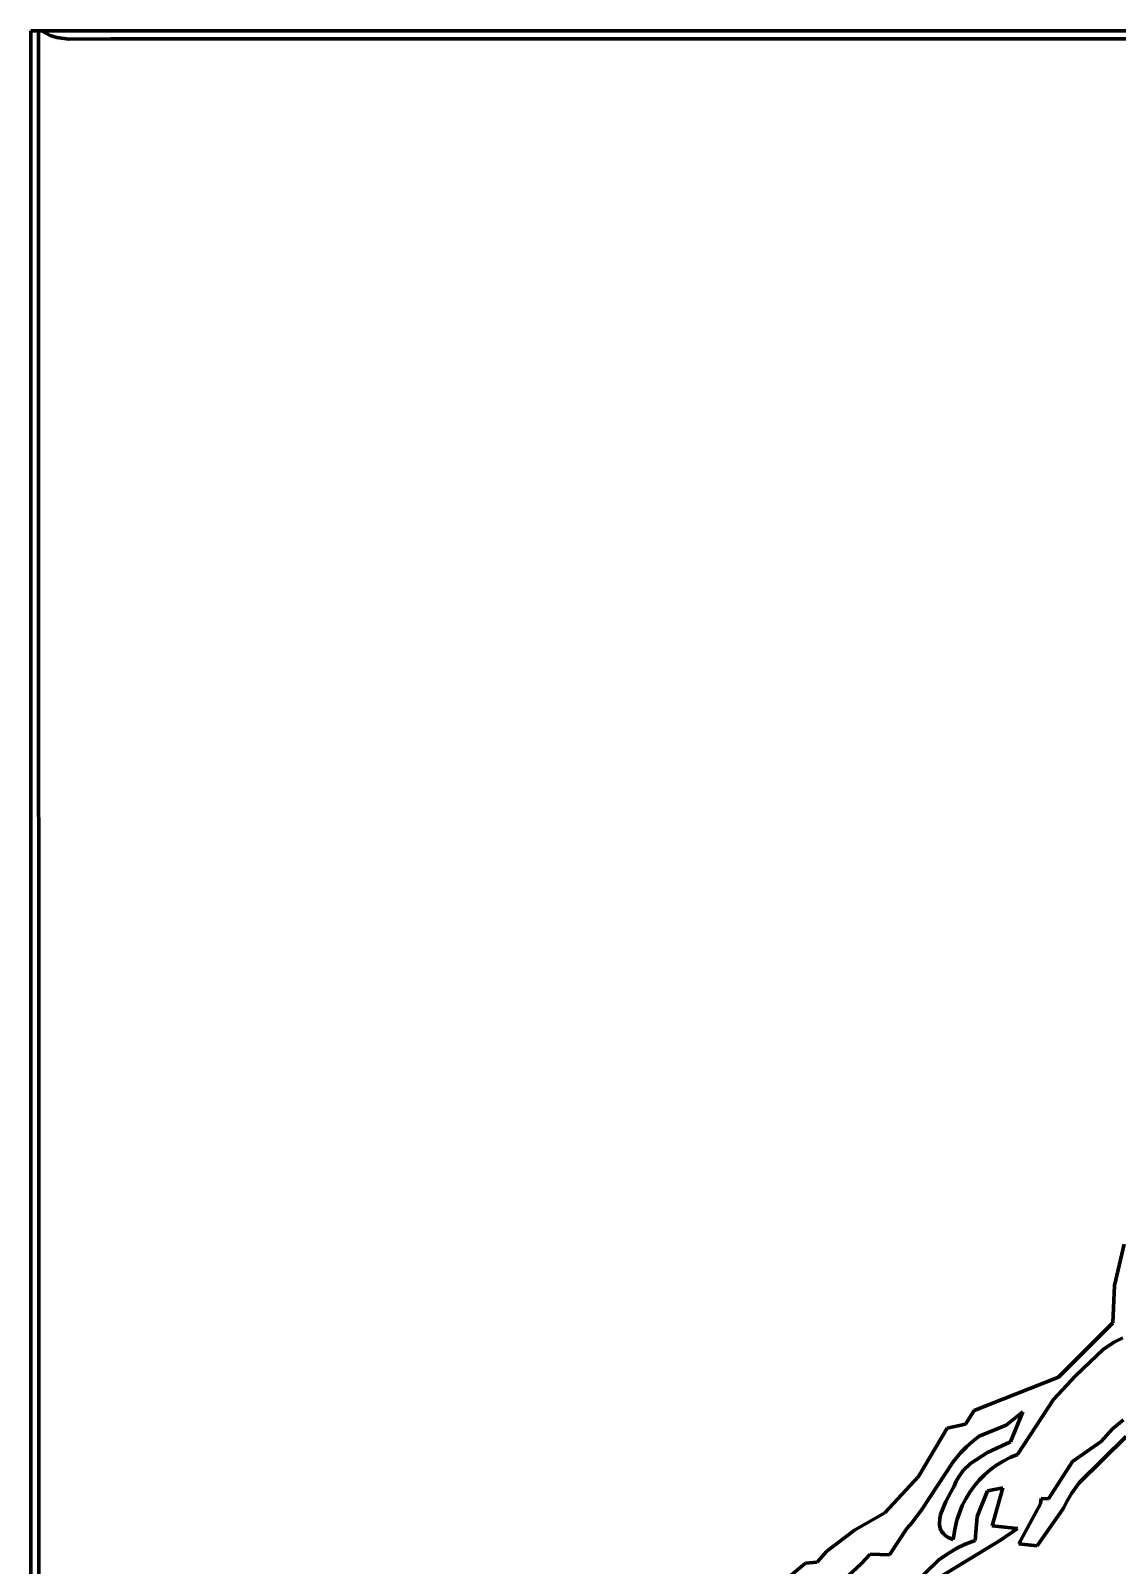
# Model space of a CAD drawing. Header units: millimetres. Extents: x 0 to 7.9, y 0 to 11.
# Drawn here: x 0 to 1.876, y 8.378 to 11.028 of the extents above; entities that cross this region are included whole.
import ezdxf

# ---------------------------------------------------------------- set-up
doc = ezdxf.new("R2010")
doc.units = ezdxf.units.MM
doc.layers.add('color#020202ff', color=7, linetype='CONTINUOUS', lineweight=100)
doc.layers.add('color#ffffffff', color=7, linetype='CONTINUOUS', lineweight=100)

msp = doc.modelspace()

# ---------------------------------------------------------------- linework, layer by layer
at = {"layer": 'color#020202ff'}
for p, q in [((0, 11.0278), (0.0134, 11.0278)), ((0, 0), (0, 11.0278)), ((0.0134, 11.0278), (0.0151, 0.0128)), ((0.0189, 11.0278), (7.875, 11.0278)), ((0.0261, 11.0233), (0.0189, 11.0278)), ((0.0336, 11.0197), (0.0261, 11.0233)), ((0.0454, 11.016), (0.0336, 11.0197)), ((0.0661, 11.0131), (0.0454, 11.016)), ((0.1386, 11.0136), (0.0661, 11.0131)), ((6.0409, 11.0139), (0.1386, 11.0136)), ((1.8714, 8.8613), (1.8883, 8.9328)), ((1.8685, 8.7971), (1.8714, 8.8613)), ((1.775, 8.7031), (1.8685, 8.7971)), ((1.8862, 8.771), (1.8712, 8.7634)), ((1.8527, 8.7512), (1.8044, 8.7053)), ((1.8712, 8.7634), (1.8527, 8.7512)), ((1.6292, 8.6456), (1.775, 8.7031)), ((1.8044, 8.7053), (1.7664, 8.6644)), ((1.7664, 8.6644), (1.7041, 8.5695)), ((1.6142, 8.6217), (1.6292, 8.6456)), ((1.7135, 8.6434), (1.6847, 8.6204)), ((1.6921, 8.5916), (1.7135, 8.6434)), ((1.533, 8.5313), (1.5825, 8.6152)), ((1.5825, 8.6152), (1.6142, 8.6217)), ((1.6847, 8.6204), (1.6381, 8.6009)), ((1.8486, 8.5918), (1.8682, 8.6138)), ((1.8682, 8.6138), (1.8872, 8.6293)), ((1.6264, 8.5922), (1.6158, 8.5828)), ((1.6321, 8.5967), (1.6264, 8.5922)), ((1.6381, 8.6009), (1.6321, 8.5967)), ((1.6521, 8.573), (1.6921, 8.5916)), ((1.7991, 8.5576), (1.8486, 8.5918)), ((1.892, 8.6007), (1.8107, 8.5204)), ((1.606, 8.5728), (1.5927, 8.5567)), ((1.6158, 8.5828), (1.606, 8.5728)), ((1.6229, 8.5537), (1.6521, 8.573)), ((1.6914, 8.5643), (1.6793, 8.5581)), ((1.7041, 8.5695), (1.6914, 8.5643)), ((1.5927, 8.5567), (1.5391, 8.4745)), ((1.6027, 8.5311), (1.6105, 8.5416)), ((1.6105, 8.5416), (1.6229, 8.5537)), ((1.6471, 8.5344), (1.6379, 8.525)), ((1.6571, 8.5431), (1.6471, 8.5344)), ((1.6679, 8.551), (1.6571, 8.5431)), ((1.6793, 8.5581), (1.6679, 8.551)), ((1.7578, 8.493), (1.7991, 8.5576)), ((1.4747, 8.4687), (1.533, 8.5313)), ((1.5804, 8.4883), (1.593, 8.5121)), ((1.593, 8.5121), (1.5945, 8.5151)), ((1.5945, 8.5151), (1.5982, 8.5234)), ((1.5982, 8.5234), (1.6027, 8.5311)), ((1.6294, 8.515), (1.6217, 8.5043)), ((1.6379, 8.525), (1.6294, 8.515)), ((1.6345, 8.4627), (1.6524, 8.5065)), ((1.6524, 8.5065), (1.679, 8.5121)), ((1.679, 8.5121), (1.6604, 8.4463)), ((1.8107, 8.5204), (1.7972, 8.5021)), ((1.5714, 8.466), (1.5804, 8.4883)), ((1.6088, 8.4812), (1.6037, 8.4689)), ((1.6148, 8.493), (1.6088, 8.4812)), ((1.6217, 8.5043), (1.6148, 8.493)), ((1.7066, 8.415), (1.7439, 8.4841)), ((1.7439, 8.4841), (1.7452, 8.4933)), ((1.7452, 8.4933), (1.7578, 8.493)), ((1.7886, 8.4874), (1.7837, 8.4769)), ((1.7972, 8.5021), (1.7886, 8.4874)), ((1.4224, 8.4388), (1.4747, 8.4687)), ((1.5391, 8.4745), (1.5223, 8.4521)), ((1.5692, 8.4517), (1.5698, 8.4587)), ((1.5698, 8.4587), (1.5714, 8.466)), ((1.5995, 8.4562), (1.5963, 8.4431)), ((1.6037, 8.4689), (1.5995, 8.4562)), ((1.631, 8.4208), (1.6345, 8.4627)), ((1.7837, 8.4769), (1.7378, 8.4117)), ((1.3748, 8.4025), (1.4224, 8.4388)), ((1.513, 8.4415), (1.483, 8.396)), ((1.5223, 8.4521), (1.513, 8.4415)), ((1.5693, 8.4483), (1.5692, 8.4517)), ((1.5698, 8.4451), (1.5693, 8.4483)), ((1.5706, 8.4419), (1.5698, 8.4451)), ((1.5719, 8.4389), (1.5706, 8.4419)), ((1.5735, 8.4361), (1.5719, 8.4389)), ((1.5755, 8.4334), (1.5735, 8.4361)), ((1.578, 8.4308), (1.5755, 8.4334)), ((1.581, 8.4285), (1.578, 8.4308)), ((1.5845, 8.4264), (1.581, 8.4285)), ((1.5886, 8.4245), (1.5845, 8.4264)), ((1.594, 8.4296), (1.5932, 8.4228)), ((1.5963, 8.4431), (1.594, 8.4296)), ((1.6604, 8.4463), (1.7038, 8.442)), ((1.7038, 8.442), (1.6749, 8.4215)), ((1.358, 8.3837), (1.3748, 8.4025)), ((1.6749, 8.4215), (1.5719, 8.3587)), ((1.5841, 8.3988), (1.6007, 8.4085)), ((1.5932, 8.4228), (1.5886, 8.4245)), ((1.6007, 8.4085), (1.6124, 8.4141)), ((1.6124, 8.4141), (1.6246, 8.4188)), ((1.6246, 8.4188), (1.631, 8.4208)), ((1.7378, 8.4117), (1.7066, 8.415)), ((1.2484, 8.3073), (1.3378, 8.3817)), ((1.3378, 8.3817), (1.358, 8.3837)), ((1.4343, 8.3805), (1.412, 8.3604)), ((1.4498, 8.3972), (1.4343, 8.3805)), ((1.483, 8.396), (1.4498, 8.3972)), ((1.485, 8.3065), (1.5685, 8.3876)), ((1.5685, 8.3876), (1.5841, 8.3988))]:
    msp.add_line(p, q, dxfattribs=at)
at = {"layer": 'color#ffffffff'}
for p, q in [((0.0134, 11.0278), (0.0189, 11.0278)), ((0.0151, 0.0128), (0.0134, 11.0278)), ((0.0189, 11.0278), (0.0261, 11.0233)), ((0.0261, 11.0233), (0.0336, 11.0197)), ((0.0336, 11.0197), (0.0454, 11.016)), ((0.0454, 11.016), (0.0661, 11.0131)), ((0.0661, 11.0131), (0.1386, 11.0136)), ((0.1386, 11.0136), (6.0409, 11.0139)), ((1.8883, 8.9328), (1.8714, 8.8613)), ((1.8714, 8.8613), (1.8685, 8.7971)), ((1.8685, 8.7971), (1.775, 8.7031)), ((1.8712, 8.7634), (1.8862, 8.771)), ((1.8044, 8.7053), (1.8527, 8.7512)), ((1.8527, 8.7512), (1.8712, 8.7634)), ((1.775, 8.7031), (1.6292, 8.6456)), ((1.7664, 8.6644), (1.8044, 8.7053)), ((1.7041, 8.5695), (1.7664, 8.6644)), ((1.6292, 8.6456), (1.6142, 8.6217)), ((1.6847, 8.6204), (1.7135, 8.6434)), ((1.7135, 8.6434), (1.6921, 8.5916)), ((1.5825, 8.6152), (1.533, 8.5313)), ((1.6142, 8.6217), (1.5825, 8.6152)), ((1.6381, 8.6009), (1.6847, 8.6204)), ((1.8682, 8.6138), (1.8486, 8.5918)), ((1.8872, 8.6293), (1.8682, 8.6138)), ((1.6158, 8.5828), (1.6264, 8.5922)), ((1.6264, 8.5922), (1.6321, 8.5967)), ((1.6321, 8.5967), (1.6381, 8.6009)), ((1.6921, 8.5916), (1.6521, 8.573)), ((1.8486, 8.5918), (1.7991, 8.5576)), ((1.8107, 8.5204), (1.892, 8.6007)), ((1.5927, 8.5567), (1.606, 8.5728)), ((1.606, 8.5728), (1.6158, 8.5828)), ((1.6521, 8.573), (1.6229, 8.5537)), ((1.6793, 8.5581), (1.6914, 8.5643)), ((1.6914, 8.5643), (1.7041, 8.5695)), ((1.5391, 8.4745), (1.5927, 8.5567)), ((1.6105, 8.5416), (1.6027, 8.5311)), ((1.6229, 8.5537), (1.6105, 8.5416)), ((1.6379, 8.525), (1.6471, 8.5344)), ((1.6471, 8.5344), (1.6571, 8.5431)), ((1.6571, 8.5431), (1.6679, 8.551)), ((1.6679, 8.551), (1.6793, 8.5581)), ((1.7991, 8.5576), (1.7578, 8.493)), ((1.533, 8.5313), (1.4747, 8.4687)), ((1.593, 8.5121), (1.5804, 8.4883)), ((1.5945, 8.5151), (1.593, 8.5121)), ((1.5982, 8.5234), (1.5945, 8.5151)), ((1.6027, 8.5311), (1.5982, 8.5234)), ((1.6217, 8.5043), (1.6294, 8.515)), ((1.6294, 8.515), (1.6379, 8.525)), ((1.6524, 8.5065), (1.6345, 8.4627)), ((1.679, 8.5121), (1.6524, 8.5065)), ((1.6604, 8.4463), (1.679, 8.5121)), ((1.7972, 8.5021), (1.8107, 8.5204)), ((1.5804, 8.4883), (1.5714, 8.466)), ((1.6037, 8.4689), (1.6088, 8.4812)), ((1.6088, 8.4812), (1.6148, 8.493)), ((1.6148, 8.493), (1.6217, 8.5043)), ((1.7439, 8.4841), (1.7066, 8.415)), ((1.7452, 8.4933), (1.7439, 8.4841)), ((1.7578, 8.493), (1.7452, 8.4933)), ((1.7837, 8.4769), (1.7886, 8.4874)), ((1.7886, 8.4874), (1.7972, 8.5021)), ((1.4747, 8.4687), (1.4224, 8.4388)), ((1.5223, 8.4521), (1.5391, 8.4745)), ((1.5698, 8.4587), (1.5692, 8.4517)), ((1.5714, 8.466), (1.5698, 8.4587)), ((1.5963, 8.4431), (1.5995, 8.4562)), ((1.5995, 8.4562), (1.6037, 8.4689)), ((1.6345, 8.4627), (1.631, 8.4208)), ((1.7378, 8.4117), (1.7837, 8.4769)), ((1.4224, 8.4388), (1.3748, 8.4025)), ((1.483, 8.396), (1.513, 8.4415)), ((1.513, 8.4415), (1.5223, 8.4521)), ((1.5692, 8.4517), (1.5693, 8.4483)), ((1.5693, 8.4483), (1.5698, 8.4451)), ((1.5698, 8.4451), (1.5706, 8.4419)), ((1.5706, 8.4419), (1.5719, 8.4389)), ((1.5719, 8.4389), (1.5735, 8.4361)), ((1.5735, 8.4361), (1.5755, 8.4334)), ((1.5755, 8.4334), (1.578, 8.4308)), ((1.578, 8.4308), (1.581, 8.4285)), ((1.581, 8.4285), (1.5845, 8.4264)), ((1.5845, 8.4264), (1.5886, 8.4245)), ((1.5932, 8.4228), (1.594, 8.4296)), ((1.594, 8.4296), (1.5963, 8.4431)), ((1.7038, 8.442), (1.6604, 8.4463)), ((1.6749, 8.4215), (1.7038, 8.442)), ((1.3748, 8.4025), (1.358, 8.3837)), ((1.5719, 8.3587), (1.6749, 8.4215)), ((1.6007, 8.4085), (1.5841, 8.3988)), ((1.5886, 8.4245), (1.5932, 8.4228)), ((1.6124, 8.4141), (1.6007, 8.4085)), ((1.6246, 8.4188), (1.6124, 8.4141)), ((1.631, 8.4208), (1.6246, 8.4188)), ((1.7066, 8.415), (1.7378, 8.4117)), ((1.3378, 8.3817), (1.2484, 8.3073)), ((1.358, 8.3837), (1.3378, 8.3817)), ((1.412, 8.3604), (1.4343, 8.3805)), ((1.4343, 8.3805), (1.4498, 8.3972)), ((1.4498, 8.3972), (1.483, 8.396)), ((1.5685, 8.3876), (1.485, 8.3065)), ((1.5841, 8.3988), (1.5685, 8.3876))]:
    msp.add_line(p, q, dxfattribs=at)

doc.saveas('drawing.dxf')
